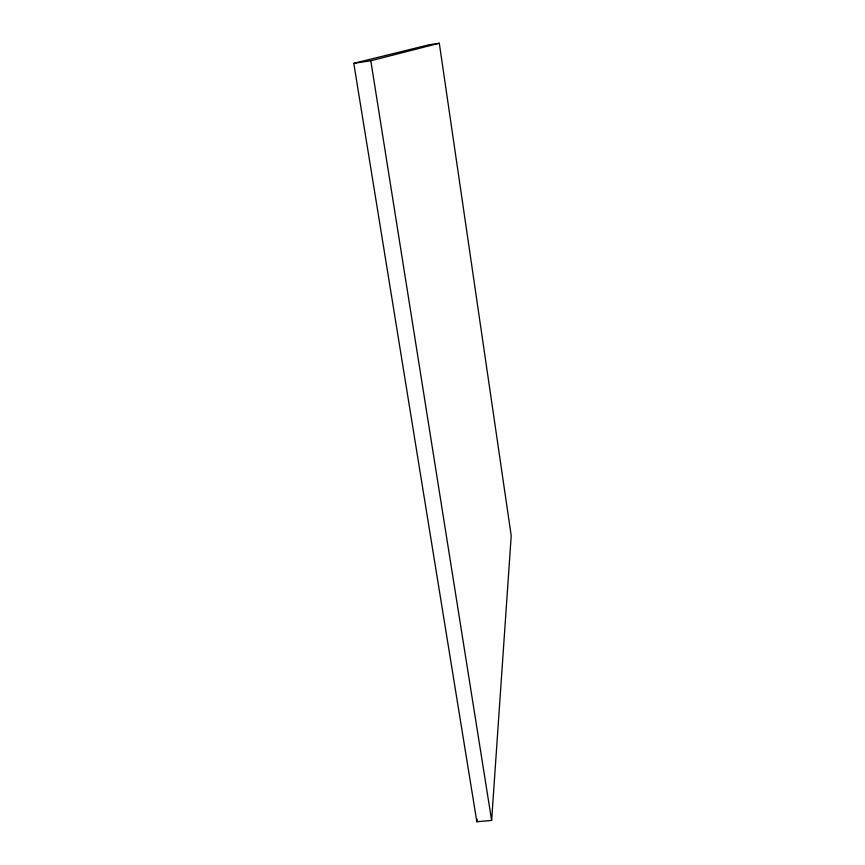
<?xml version="1.0" encoding="UTF-8"?>
<svg xmlns="http://www.w3.org/2000/svg" width="865" height="865" viewBox="0 0 865 865"><rect width="100%" height="100%" fill="white"/><g stroke="black" fill="none" stroke-linecap="round" stroke-linejoin="round"><path stroke-width="1.3" d="M491.634 820.42L511.215 535.727L439.301 43.25L428.835 44.829L353.785 63.329L476.842 821.75L491.634 820.42L370.804 60.766L439.301 43.25M476.842 821.75L477.069 819.058M353.785 63.329L370.804 60.766"/></g></svg>
